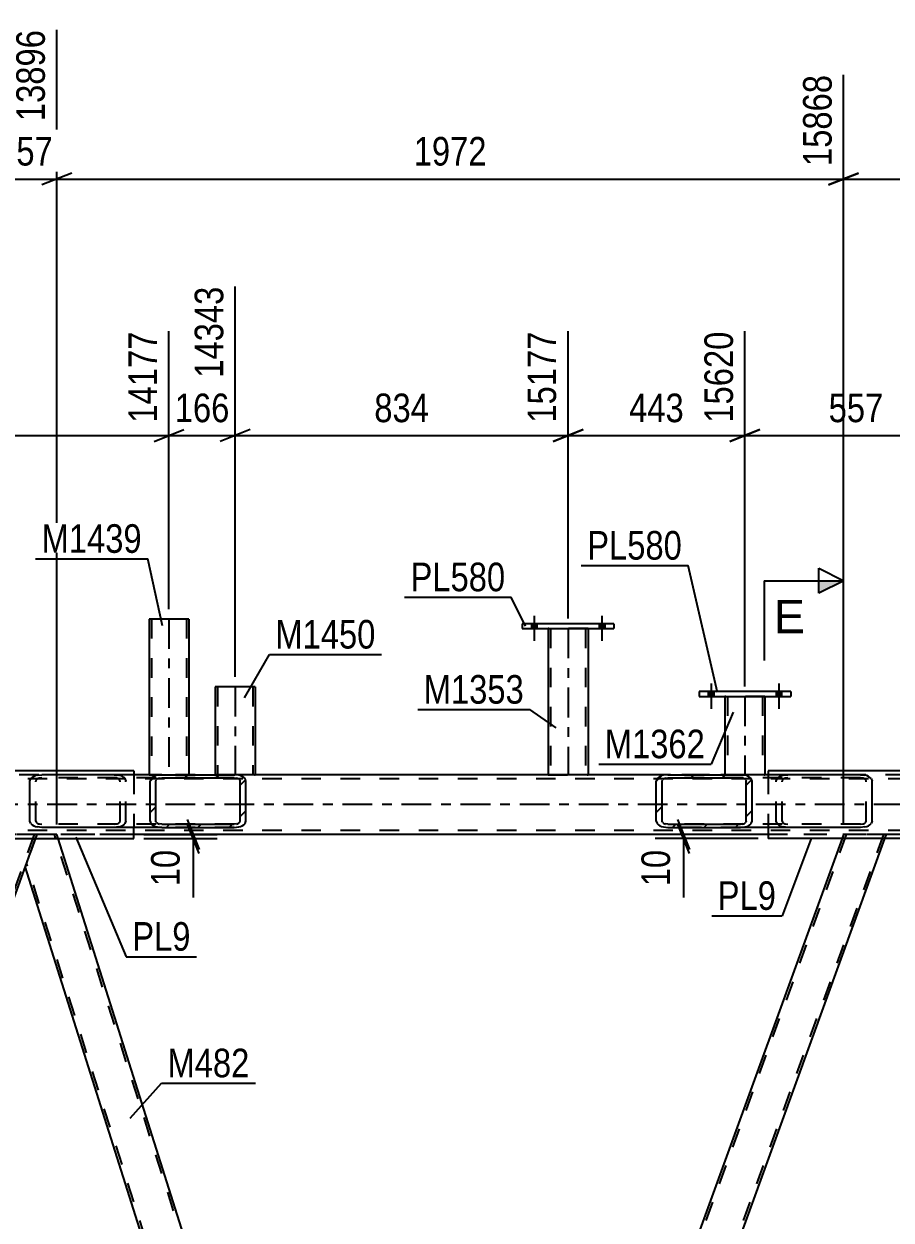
# Model space of a CAD drawing. Header units: millimetres. Extents: x -851 to 338, y -786 to 55.
# Drawn here: x -234.2 to -147.3, y -232.4 to -112.6 of the extents above; entities that cross this region are included whole.
import ezdxf

# ---------------------------------------------------------------- set-up
doc = ezdxf.new("R2010")
doc.units = ezdxf.units.MM
doc.linetypes.add('DXK_LINE_DOT2', pattern=[3.9198, 1.9599, -1.9599])
doc.linetypes.add('DXK_LINE_DOT3', pattern=[5.9187, 2.979, -0.9799, 0.9799, -0.9799])
doc.styles.add('Arial', font='ARIAL.TTF', dxfattribs={"height": 0.2})
doc.styles.add('Arial Narrow', font='ARIALN.TTF', dxfattribs={"height": 0.2})

# ---------------------------------------------------------------- blocks, each defined once
blk = doc.blocks.new('Part-232933133-59735 - 7182')
at = {"color": 2, "linetype": 'Continuous'}
for p, q in [((-163.9, -179.92), (-163.9, -187.77)), ((-159.9, -179.92), (-159.9, -187.77))]:
    blk.add_line(p, q, dxfattribs=at)
at = {"color": 7, "linetype": 'DXK_LINE_DOT2'}
for p, q in [((-159.9, -179.92), (-163.9, -179.92)), ((-163.66, -179.92), (-163.66, -187.77)), ((-160.14, -179.92), (-160.14, -187.77)), ((-163.9, -187.77), (-163.9, -187.77)), ((-163.9, -187.77), (-159.9, -187.77)), ((-159.9, -187.77), (-159.9, -187.77)), ((-159.9, -187.77), (-159.9, -187.77))]:
    blk.add_line(p, q, dxfattribs=at)
at = {"color": 7, "linetype": 'DXK_LINE_DOT3'}
blk.add_line((-161.9, -179.92), (-161.9, -187.77), dxfattribs=at)
blk = doc.blocks.new('Bolt-232933133-59770 - 7182')
at = {"linetype": 'Continuous'}
for points in [[(-182.75, -172.65), (-183.31, -172.65), (-183.31, -173.13), (-182.75, -173.13)], [(-182.75, -172.65), (-183.31, -172.65), (-183.31, -173.13), (-182.75, -173.13)], [(-175.95, -172.65), (-176.51, -172.65), (-176.51, -173.13), (-175.95, -173.13)], [(-175.95, -172.65), (-176.51, -172.65), (-176.51, -173.13), (-175.95, -173.13)]]:
    blk.add_hatch(color=1, dxfattribs=at).paths.add_polyline_path(points)
at = {"color": 1, "linetype": 'Continuous'}
for p, q in [((-183.03, -171.85), (-183.03, -174.37)), ((-183.03, -171.85), (-183.03, -174.37)), ((-176.23, -171.85), (-176.23, -174.37)), ((-176.23, -171.85), (-176.23, -174.37)), ((-183.31, -172.65), (-183.31, -173.13)), ((-183.31, -172.65), (-183.31, -173.13)), ((-182.75, -172.65), (-182.75, -173.13)), ((-182.75, -172.65), (-182.75, -173.13)), ((-176.51, -172.65), (-176.51, -173.13)), ((-176.51, -172.65), (-176.51, -173.13)), ((-175.95, -172.65), (-175.95, -173.13)), ((-175.95, -172.65), (-175.95, -173.13))]:
    blk.add_line(p, q, dxfattribs=at)
blk = doc.blocks.new('Part-232933133-7336 - 7182')
at = {"color": 2, "linetype": 'Continuous'}
for p, q in [((-244.7, -187.37), (-244.7, -187.77)), ((-223.15, -187.37), (-244.7, -187.37)), ((-223.15, -187.37), (-223.15, -187.77)), ((-244.7, -193.05), (-244.7, -194.17)), ((-223.15, -194.17), (-223.15, -193.05)), ((-244.7, -194.17), (-223.15, -194.17))]:
    blk.add_line(p, q, dxfattribs=at)
at = {"color": 7, "linetype": 'DXK_LINE_DOT2'}
for p, q in [((-244.7, -187.77), (-244.7, -193.05)), ((-223.15, -187.77), (-223.15, -193.05))]:
    blk.add_line(p, q, dxfattribs=at)
blk = doc.blocks.new('Part-232933133-7337 - 7182')
at = {"color": 2, "linetype": 'Continuous'}
for p, q in [((-159.56, -187.37), (-159.56, -187.77)), ((-138.02, -187.37), (-159.56, -187.37)), ((-138.02, -187.37), (-138.02, -194.17)), ((-159.56, -193.05), (-159.56, -194.17)), ((-138.02, -194.17), (-159.56, -194.17))]:
    blk.add_line(p, q, dxfattribs=at)
at = {"color": 7, "linetype": 'DXK_LINE_DOT2'}
blk.add_line((-159.56, -187.77), (-159.56, -193.05), dxfattribs=at)
blk = doc.blocks.new('Part-232933133-7345 - 7182')
at = {"linetype": 'Continuous'}
h = blk.add_hatch(dxfattribs=at)
h.set_pattern_fill('', scale=0.7, style=0, pattern_type=0)
h.set_pattern_definition([(45, (-221.5274, -188.4085), (-1.57154, 1.57154), [])])
h.paths.add_polyline_path([(-221.44, -188.16), (-221.53, -188.41), (-221.53, -192.41), (-221.44, -192.65), (-221.19, -192.86), (-220.81, -193), (-220.36, -193.05), (-213.08, -193.05), (-212.64, -193), (-212.26, -192.86), (-212.01, -192.65), (-211.92, -192.41), (-211.92, -188.41), (-212.01, -188.16), (-212.26, -187.96), (-212.64, -187.82), (-213.08, -187.77), (-220.36, -187.77), (-220.81, -187.82), (-221.19, -187.96)])
h.paths.add_polyline_path([(-220.59, -188.11), (-220.36, -188.09), (-213.08, -188.09), (-212.86, -188.11), (-212.67, -188.18), (-212.55, -188.29), (-212.5, -188.41), (-212.5, -192.41), (-212.55, -192.53), (-212.67, -192.63), (-212.86, -192.7), (-213.08, -192.73), (-220.36, -192.73), (-220.59, -192.7), (-220.77, -192.63), (-220.9, -192.53), (-220.95, -192.41), (-220.95, -188.41), (-220.9, -188.29), (-220.77, -188.18)])
at = {"color": 2, "linetype": 'Continuous'}
for p, q in [((-232.84, -187.82), (-232.39, -187.77)), ((-220.36, -187.77), (-232.39, -187.77)), ((-220.36, -187.77), (-220.81, -187.82)), ((-220.59, -188.11), (-220.36, -188.09)), ((-220.36, -187.77), (-213.08, -187.77)), ((-220.36, -188.09), (-213.08, -188.09)), ((-212.64, -187.82), (-213.08, -187.77)), ((-213.08, -188.09), (-212.86, -188.11)), ((-233.56, -188.41), (-233.47, -188.16)), ((-233.56, -192.41), (-233.56, -188.41)), ((-221.44, -188.16), (-221.53, -188.41)), ((-221.53, -192.41), (-221.53, -188.41)), ((-220.95, -188.41), (-220.9, -188.29)), ((-220.95, -192.41), (-220.95, -188.41)), ((-212.55, -188.29), (-212.5, -188.41)), ((-212.5, -192.41), (-212.5, -188.41)), ((-211.92, -188.41), (-212.01, -188.16)), ((-211.92, -192.41), (-211.92, -188.41)), ((-233.47, -192.65), (-233.56, -192.41)), ((-221.53, -192.41), (-221.44, -192.65)), ((-220.9, -192.53), (-220.95, -192.41)), ((-220.36, -192.73), (-220.59, -192.7)), ((-220.36, -192.73), (-213.08, -192.73)), ((-212.86, -192.7), (-213.08, -192.73)), ((-212.5, -192.41), (-212.55, -192.53)), ((-212.01, -192.65), (-211.92, -192.41)), ((-232.39, -193.05), (-232.84, -193)), ((-220.36, -193.05), (-232.39, -193.05)), ((-220.81, -193), (-220.36, -193.05)), ((-220.36, -193.05), (-213.08, -193.05)), ((-213.08, -193.05), (-212.64, -193))]:
    blk.add_line(p, q, dxfattribs=at)
at = {"color": 7, "linetype": 'DXK_LINE_DOT2'}
for p, q in [((-232.39, -188.09), (-232.62, -188.11)), ((-213.08, -188.09), (-232.39, -188.09)), ((-225.11, -187.77), (-224.67, -187.82)), ((-224.89, -188.11), (-225.11, -188.09)), ((-213.08, -187.77), (-220.36, -187.77)), ((-232.93, -188.29), (-232.98, -188.41)), ((-232.98, -192.41), (-232.98, -188.41)), ((-224.53, -188.41), (-224.58, -188.29)), ((-224.53, -192.41), (-224.53, -188.41)), ((-224.04, -188.16), (-223.95, -188.41)), ((-223.95, -192.41), (-223.95, -188.41)), ((-232.98, -192.41), (-232.93, -192.53)), ((-232.62, -192.7), (-232.39, -192.73)), ((-213.08, -192.73), (-232.39, -192.73)), ((-225.11, -192.73), (-224.89, -192.7)), ((-224.58, -192.53), (-224.53, -192.41)), ((-223.95, -192.41), (-224.04, -192.65)), ((-224.67, -193), (-225.11, -193.05)), ((-213.08, -193.05), (-220.36, -193.05))]:
    blk.add_line(p, q, dxfattribs=at)
at = {"color": 2, "linetype": 'Continuous'}
for centre, radius, start, end in [((-232.66, -188.89), 1.09, 99.5181, 138.0637), ((-220.63, -188.89), 1.09, 99.5181, 138.0637), ((-220.5, -188.65), 0.545, 99.5181, 138.0637), ((-212.95, -188.65), 0.545, 41.9361, 80.4817), ((-212.82, -188.89), 1.09, 41.9361, 80.4817), ((-232.66, -191.93), 1.09, 221.9361, 260.4817), ((-220.63, -191.93), 1.09, 221.9361, 260.4817), ((-220.5, -192.17), 0.545, 221.9361, 260.4817), ((-212.95, -192.17), 0.545, 279.5181, 318.0637), ((-212.82, -191.93), 1.09, 279.5181, 318.0637)]:
    blk.add_arc(centre, radius, start, end, dxfattribs=at)
at = {"color": 7, "linetype": 'DXK_LINE_DOT2'}
for centre, radius, start, end in [((-232.53, -188.65), 0.545, 99.5181, 138.0637), ((-224.98, -188.65), 0.545, 41.9361, 80.4817), ((-224.85, -188.89), 1.09, 41.9361, 80.4817), ((-232.53, -192.17), 0.545, 221.9361, 260.4817), ((-224.98, -192.17), 0.545, 279.5181, 318.0637), ((-224.85, -191.93), 1.09, 279.5181, 318.0637)]:
    blk.add_arc(centre, radius, start, end, dxfattribs=at)
blk = doc.blocks.new('Part-232933133-7376 - 7182')
at = {"color": 7, "linetype": 'DXK_LINE_DOT2'}
for p, q in [((-213.08, -187.77), (-254.76, -187.77)), ((-138.02, -187.77), (-169.63, -187.77)), ((-86.8, -188.17), (-786.71, -188.17)), ((-86.8, -193.37), (-786.71, -193.37)), ((-87.4, -193.77), (-670.37, -193.77)), ((-223.15, -193.77), (-244.7, -193.77)), ((-138.02, -193.77), (-159.56, -193.77))]:
    blk.add_line(p, q, dxfattribs=at)
at = {"color": 2, "linetype": 'Continuous'}
for p, q in [((-169.63, -187.77), (-213.08, -187.77)), ((-159.56, -193.77), (-223.15, -193.77))]:
    blk.add_line(p, q, dxfattribs=at)
at = {"color": 7, "linetype": 'DXK_LINE_DOT3'}
blk.add_line((-86.8, -190.77), (-786.71, -190.77), dxfattribs=at)
blk = doc.blocks.new('Part-232933133-7499 - 7182')
at = {"linetype": 'Continuous'}
h = blk.add_hatch(dxfattribs=at)
h.set_pattern_fill('', scale=0.7, style=0, pattern_type=0)
h.set_pattern_definition([(45, (-170.791, -188.4086), (-1.57154, 1.57154), [])])
h.paths.add_polyline_path([(-170.7, -188.16), (-170.79, -188.41), (-170.79, -192.41), (-170.7, -192.65), (-170.45, -192.86), (-170.07, -193), (-169.63, -193.05), (-162.35, -193.05), (-161.9, -193), (-161.52, -192.86), (-161.27, -192.65), (-161.18, -192.41), (-161.18, -188.41), (-161.27, -188.16), (-161.52, -187.96), (-161.9, -187.82), (-162.35, -187.77), (-169.63, -187.77), (-170.07, -187.82), (-170.45, -187.96)])
h.paths.add_polyline_path([(-169.85, -188.11), (-169.63, -188.09), (-162.35, -188.09), (-162.13, -188.11), (-161.94, -188.18), (-161.81, -188.29), (-161.77, -188.41), (-161.77, -192.41), (-161.81, -192.53), (-161.94, -192.63), (-162.13, -192.7), (-162.35, -192.73), (-169.63, -192.73), (-169.85, -192.7), (-170.04, -192.63), (-170.16, -192.53), (-170.21, -192.41), (-170.21, -188.41), (-170.16, -188.29), (-170.04, -188.18)])
at = {"color": 2, "linetype": 'Continuous'}
for p, q in [((-169.63, -187.77), (-170.07, -187.82)), ((-169.85, -188.11), (-169.63, -188.09)), ((-169.63, -187.77), (-162.35, -187.77)), ((-169.63, -188.09), (-162.35, -188.09)), ((-150.32, -187.77), (-162.35, -187.77)), ((-161.9, -187.82), (-162.35, -187.77)), ((-162.35, -188.09), (-162.13, -188.11)), ((-150.32, -187.77), (-149.87, -187.82)), ((-170.7, -188.16), (-170.79, -188.41)), ((-170.79, -192.41), (-170.79, -188.41)), ((-170.21, -188.41), (-170.16, -188.29)), ((-170.21, -192.41), (-170.21, -188.41)), ((-161.81, -188.29), (-161.77, -188.41)), ((-161.77, -192.41), (-161.77, -188.41)), ((-161.18, -188.41), (-161.27, -188.16)), ((-161.18, -192.41), (-161.18, -188.41)), ((-149.24, -188.16), (-149.15, -188.41)), ((-149.15, -192.41), (-149.15, -188.41)), ((-170.79, -192.41), (-170.7, -192.65)), ((-170.16, -192.53), (-170.21, -192.41)), ((-169.63, -192.73), (-169.85, -192.7)), ((-169.63, -192.73), (-162.35, -192.73)), ((-162.13, -192.7), (-162.35, -192.73)), ((-161.77, -192.41), (-161.81, -192.53)), ((-161.27, -192.65), (-161.18, -192.41)), ((-149.15, -192.41), (-149.24, -192.65)), ((-170.07, -193), (-169.63, -193.05)), ((-169.63, -193.05), (-162.35, -193.05)), ((-162.35, -193.05), (-161.9, -193)), ((-150.32, -193.05), (-162.35, -193.05)), ((-149.87, -193), (-150.32, -193.05))]:
    blk.add_line(p, q, dxfattribs=at)
at = {"color": 7, "linetype": 'DXK_LINE_DOT2'}
for p, q in [((-162.35, -187.77), (-169.63, -187.77)), ((-150.32, -188.09), (-169.63, -188.09)), ((-158.04, -187.82), (-157.6, -187.77)), ((-157.6, -188.09), (-157.82, -188.11)), ((-150.09, -188.11), (-150.32, -188.09)), ((-158.76, -188.41), (-158.67, -188.16)), ((-158.76, -192.41), (-158.76, -188.41)), ((-158.13, -188.29), (-158.18, -188.41)), ((-158.18, -192.41), (-158.18, -188.41)), ((-149.74, -188.41), (-149.78, -188.29)), ((-149.74, -192.41), (-149.74, -188.41)), ((-150.32, -192.73), (-169.63, -192.73)), ((-158.67, -192.65), (-158.76, -192.41)), ((-158.18, -192.41), (-158.13, -192.53)), ((-157.82, -192.7), (-157.6, -192.73)), ((-150.32, -192.73), (-150.09, -192.7)), ((-149.78, -192.53), (-149.74, -192.41)), ((-162.35, -193.05), (-169.63, -193.05)), ((-157.6, -193.05), (-158.04, -193))]:
    blk.add_line(p, q, dxfattribs=at)
at = {"color": 2, "linetype": 'Continuous'}
for centre, radius, start, end in [((-169.89, -188.89), 1.09, 99.5181, 138.0637), ((-169.76, -188.65), 0.545, 99.5181, 138.0637), ((-162.22, -188.65), 0.545, 41.9361, 80.4817), ((-162.08, -188.89), 1.09, 41.9361, 80.4817), ((-150.05, -188.89), 1.09, 41.9361, 80.4817), ((-169.89, -191.93), 1.09, 221.9361, 260.4817), ((-169.76, -192.17), 0.545, 221.9361, 260.4817), ((-162.22, -192.17), 0.545, 279.5181, 318.0637), ((-162.08, -191.93), 1.09, 279.5181, 318.0637), ((-150.05, -191.93), 1.09, 279.5181, 318.0637)]:
    blk.add_arc(centre, radius, start, end, dxfattribs=at)
at = {"color": 7, "linetype": 'DXK_LINE_DOT2'}
for centre, radius, start, end in [((-157.86, -188.89), 1.09, 99.5181, 138.0637), ((-157.73, -188.65), 0.545, 99.5181, 138.0637), ((-150.19, -188.65), 0.545, 41.9361, 80.4817), ((-157.86, -191.93), 1.09, 221.9361, 260.4817), ((-157.73, -192.17), 0.545, 221.9361, 260.4817), ((-150.19, -192.17), 0.545, 279.5181, 318.0637)]:
    blk.add_arc(centre, radius, start, end, dxfattribs=at)
blk = doc.blocks.new('Part-232933133-7506 - 7182')
at = {"color": 7, "linetype": 'DXK_LINE_DOT2'}
for p, q in [((-236.89, -193.77), (-280.2, -312.77)), ((-233.14, -193.77), (-276.45, -312.77)), ((-237.14, -193.77), (-237.29, -194.17)), ((-232.89, -193.77), (-237.14, -193.77)), ((-232.89, -193.77), (-234.05, -196.97)), ((-279.29, -309.56), (-280.46, -312.77)), ((-276.05, -312.37), (-276.2, -312.77)), ((-276.2, -312.77), (-280.46, -312.77))]:
    blk.add_line(p, q, dxfattribs=at)
at = {"color": 2, "linetype": 'Continuous'}
for p, q in [((-237.29, -194.17), (-279.29, -309.56)), ((-234.05, -196.97), (-276.05, -312.37))]:
    blk.add_line(p, q, dxfattribs=at)
blk = doc.blocks.new('Part-232933133-7511 - 7182')
at = {"color": 7, "linetype": 'DXK_LINE_DOT2'}
for p, q in [((-232.89, -193.77), (-233.03, -194.17)), ((-230.87, -193.77), (-232.89, -193.77)), ((-194.29, -309.93), (-231.12, -193.77)), ((-230.75, -194.17), (-230.87, -193.77)), ((-197.08, -312.77), (-233.92, -196.6)), ((-197.33, -312.77), (-197.46, -312.37)), ((-195.18, -312.37), (-195.32, -312.77)), ((-195.32, -312.77), (-197.33, -312.77))]:
    blk.add_line(p, q, dxfattribs=at)
at = {"color": 2, "linetype": 'Continuous'}
for p, q in [((-233.03, -194.17), (-234.05, -196.97)), ((-194.15, -309.56), (-230.75, -194.17)), ((-197.46, -312.37), (-234.05, -196.97)), ((-194.15, -309.56), (-195.18, -312.37))]:
    blk.add_line(p, q, dxfattribs=at)
blk = doc.blocks.new('Part-232933133-7521 - 7182')
at = {"color": 7, "linetype": 'DXK_LINE_DOT2'}
for p, q in [((-151.75, -193.77), (-195.07, -312.77)), ((-148.01, -193.77), (-191.32, -312.77)), ((-152.01, -193.77), (-152.15, -194.17)), ((-147.75, -193.77), (-152.01, -193.77)), ((-147.75, -193.77), (-147.9, -194.17)), ((-194.15, -309.56), (-195.32, -312.77)), ((-190.92, -312.37), (-191.06, -312.77)), ((-191.06, -312.77), (-195.32, -312.77))]:
    blk.add_line(p, q, dxfattribs=at)
at = {"color": 2, "linetype": 'Continuous'}
for p, q in [((-152.15, -194.17), (-194.15, -309.56)), ((-147.9, -194.17), (-190.92, -312.37))]:
    blk.add_line(p, q, dxfattribs=at)
blk = doc.blocks.new('Part-232933133-59678 - 7182')
at = {"color": 2, "linetype": 'Continuous'}
for p, q in [((-184.23, -172.65), (-184.23, -173.13)), ((-175.03, -172.65), (-184.23, -172.65)), ((-184.23, -173.13), (-175.03, -173.13)), ((-175.03, -172.65), (-175.03, -173.13))]:
    blk.add_line(p, q, dxfattribs=at)
blk = doc.blocks.new('Part-232933133-59677 - 7182')
at = {"color": 2, "linetype": 'Continuous'}
for p, q in [((-181.63, -173.13), (-181.63, -187.77)), ((-177.63, -173.13), (-177.63, -187.77))]:
    blk.add_line(p, q, dxfattribs=at)
at = {"color": 7, "linetype": 'DXK_LINE_DOT2'}
for p, q in [((-177.63, -173.13), (-181.63, -173.13)), ((-181.39, -173.13), (-181.39, -187.77)), ((-177.87, -173.13), (-177.87, -187.77)), ((-181.63, -187.77), (-181.63, -187.77)), ((-181.63, -187.77), (-177.63, -187.77)), ((-177.63, -187.77), (-177.63, -187.77)), ((-177.63, -187.77), (-177.63, -187.77))]:
    blk.add_line(p, q, dxfattribs=at)
at = {"color": 7, "linetype": 'DXK_LINE_DOT3'}
blk.add_line((-179.63, -173.13), (-179.63, -187.77), dxfattribs=at)
blk = doc.blocks.new('Part-232933133-59681 - 7182')
at = {"color": 2, "linetype": 'Continuous'}
for p, q in [((-217.63, -172.17), (-221.63, -172.17)), ((-221.63, -172.17), (-221.63, -187.77)), ((-217.63, -172.17), (-217.63, -187.77))]:
    blk.add_line(p, q, dxfattribs=at)
at = {"color": 7, "linetype": 'DXK_LINE_DOT2'}
for p, q in [((-221.39, -172.17), (-221.39, -187.77)), ((-221.39, -172.17), (-221.37, -172.17)), ((-221.37, -172.17), (-221.34, -172.17)), ((-221.34, -172.17), (-221.32, -172.17)), ((-217.87, -172.17), (-217.87, -187.77)), ((-221.63, -187.77), (-221.63, -187.77)), ((-221.63, -187.77), (-217.63, -187.77)), ((-217.63, -187.77), (-217.63, -187.77)), ((-217.63, -187.77), (-217.63, -187.77))]:
    blk.add_line(p, q, dxfattribs=at)
at = {"color": 7, "linetype": 'DXK_LINE_DOT3'}
blk.add_line((-219.63, -172.17), (-219.63, -187.77), dxfattribs=at)
blk = doc.blocks.new('Part-232933133-59734 - 7182')
at = {"color": 2, "linetype": 'Continuous'}
for p, q in [((-210.99, -178.97), (-214.99, -178.97)), ((-214.99, -178.97), (-214.99, -187.77)), ((-210.99, -178.97), (-210.99, -187.77))]:
    blk.add_line(p, q, dxfattribs=at)
at = {"color": 7, "linetype": 'DXK_LINE_DOT2'}
for p, q in [((-214.75, -178.97), (-214.75, -187.77)), ((-214.75, -178.97), (-214.73, -178.97)), ((-214.73, -178.97), (-214.69, -178.97)), ((-214.69, -178.97), (-214.67, -178.97)), ((-211.23, -178.97), (-211.23, -187.77)), ((-214.99, -187.77), (-214.99, -187.77)), ((-214.99, -187.77), (-210.99, -187.77)), ((-210.99, -187.77), (-210.99, -187.77)), ((-210.99, -187.77), (-210.99, -187.77))]:
    blk.add_line(p, q, dxfattribs=at)
at = {"color": 7, "linetype": 'DXK_LINE_DOT3'}
blk.add_line((-212.99, -178.97), (-212.99, -187.77), dxfattribs=at)
blk = doc.blocks.new('Part-232933133-59736 - 7182')
at = {"color": 2, "linetype": 'Continuous'}
for p, q in [((-166.5, -179.44), (-166.5, -179.92)), ((-157.3, -179.44), (-166.5, -179.44)), ((-157.3, -179.44), (-157.3, -179.92)), ((-166.5, -179.92), (-157.3, -179.92))]:
    blk.add_line(p, q, dxfattribs=at)
blk = doc.blocks.new('Bolt-232933133-59796 - 7182')
at = {"linetype": 'Continuous'}
for points in [[(-165.02, -179.44), (-165.58, -179.44), (-165.58, -179.92), (-165.02, -179.92)], [(-165.02, -179.44), (-165.58, -179.44), (-165.58, -179.92), (-165.02, -179.92)], [(-158.22, -179.44), (-158.78, -179.44), (-158.78, -179.92), (-158.22, -179.92)], [(-158.22, -179.44), (-158.78, -179.44), (-158.78, -179.92), (-158.22, -179.92)]]:
    blk.add_hatch(color=1, dxfattribs=at).paths.add_polyline_path(points)
at = {"color": 1, "linetype": 'Continuous'}
for p, q in [((-165.58, -179.44), (-165.58, -179.92)), ((-165.58, -179.44), (-165.58, -179.92)), ((-165.3, -178.64), (-165.3, -181.16)), ((-165.3, -178.64), (-165.3, -181.16)), ((-165.02, -179.44), (-165.02, -179.92)), ((-165.02, -179.44), (-165.02, -179.92)), ((-158.78, -179.44), (-158.78, -179.92)), ((-158.78, -179.44), (-158.78, -179.92)), ((-158.5, -178.64), (-158.5, -181.16)), ((-158.5, -178.64), (-158.5, -181.16)), ((-158.22, -179.44), (-158.22, -179.92)), ((-158.22, -179.44), (-158.22, -179.92))]:
    blk.add_line(p, q, dxfattribs=at)
blk = doc.blocks.new('StraightDimension-232933133-70859 - 7182')
at = {"color": 7, "linetype": 'Continuous'}
for p, q in [((-179.63, -172.13), (-179.63, -143.35)), ((-161.9, -178.92), (-161.9, -143.35)), ((-178.13, -153.2), (-181.13, -154.4)), ((-163.4, -154.4), (-160.4, -153.2)), ((-179.63, -153.8), (-161.9, -153.8))]:
    blk.add_line(p, q, dxfattribs=at)
at = {"color": 0}
blk.add_wipeout([(-167.43, -153.05), (-167.43, -148.85), (-174.11, -148.85), (-174.11, -153.05)], dxfattribs=at)
at = {"color": 3, "style": 'Arial Narrow'}
blk.add_text('443', height=2.863, dxfattribs=at).set_placement((-173.51, -152.45))
at = {"color": 0, "linetype": 'Continuous'}
blk.add_wipeout([(-162.5, -142.75), (-166.7, -142.75), (-166.7, -153.1), (-162.5, -153.1)], dxfattribs=at)
at = {"color": 3, "linetype": 'Continuous', "style": 'Arial Narrow'}
blk.add_text('15620', height=2.863, rotation=90.0002, dxfattribs=at).set_placement((-163.1, -152.5))
blk = doc.blocks.new('StraightDimension-232933133-72140 - 7182')
at = {"color": 7, "linetype": 'Continuous'}
for p, q in [((-217.81, -192.27), (-216.61, -195.27)), ((-216.61, -195.67), (-217.81, -192.67)), ((-222.15, -193.77), (-214.81, -193.77)), ((-217.21, -194.17), (-217.21, -193.77)), ((-222.15, -194.17), (-214.81, -194.17)), ((-217.21, -194.17), (-217.21, -200.07)), ((-217.21, -194.17), (-217.21, -200.07))]:
    blk.add_line(p, q, dxfattribs=at)
at = {"color": 0}
blk.add_wipeout([(-217.96, -194.69), (-222.16, -194.69), (-222.16, -199.55), (-217.96, -199.55)], dxfattribs=at)
at = {"color": 3, "style": 'Arial Narrow'}
blk.add_text('10', height=2.863, rotation=90.0002, dxfattribs=at).set_placement((-218.56, -198.95))
blk = doc.blocks.new('StraightDimension-232933133-52900 - 7182')
at = {"color": 7, "linetype": 'Continuous'}
for p, q in [((-152.01, -192.77), (-152.01, -117.65)), ((-86.8, -186.77), (-86.8, -117.65)), ((-150.51, -127.49), (-153.51, -128.69)), ((-152.01, -128.09), (-86.8, -128.09)), ((-88.3, -128.69), (-85.3, -127.49))]:
    blk.add_line(p, q, dxfattribs=at)
at = {"color": 0}
blk.add_wipeout([(-115.15, -127.34), (-115.15, -123.14), (-123.66, -123.14), (-123.66, -127.34)], dxfattribs=at)
at = {"color": 3, "style": 'Arial Narrow'}
blk.add_text('1630', height=2.863, dxfattribs=at).set_placement((-123.06, -126.74))
at = {"color": 0, "linetype": 'Continuous'}
blk.add_wipeout([(-87.4, -117.05), (-91.6, -117.05), (-91.6, -127.39), (-87.4, -127.39)], dxfattribs=at)
at = {"color": 3, "linetype": 'Continuous', "style": 'Arial Narrow'}
blk.add_text('17498', height=2.863, rotation=90.0002, dxfattribs=at).set_placement((-88, -126.79))
blk = doc.blocks.new('StraightDimension-232933133-70858 - 7182')
at = {"color": 7, "linetype": 'Continuous'}
for p, q in [((-161.9, -178.92), (-161.9, -143.35)), ((-139.63, -172.13), (-139.63, -143.35)), ((-160.4, -153.2), (-163.4, -154.4)), ((-141.13, -154.4), (-138.13, -153.2)), ((-161.9, -153.8), (-139.63, -153.8))]:
    blk.add_line(p, q, dxfattribs=at)
at = {"color": 0}
blk.add_wipeout([(-147.43, -153.05), (-147.43, -148.85), (-154.11, -148.85), (-154.11, -153.05)], dxfattribs=at)
at = {"color": 3, "style": 'Arial Narrow'}
blk.add_text('557', height=2.863, dxfattribs=at).set_placement((-153.51, -152.45))
at = {"color": 0, "linetype": 'Continuous'}
blk.add_wipeout([(-140.23, -142.75), (-144.43, -142.75), (-144.43, -153.1), (-140.23, -153.1)], dxfattribs=at)
at = {"color": 3, "linetype": 'Continuous', "style": 'Arial Narrow'}
blk.add_text('16177', height=2.863, rotation=90.0002, dxfattribs=at).set_placement((-140.83, -152.5))
blk = doc.blocks.new('StraightDimension-232933133-70861 - 7182')
at = {"color": 7, "linetype": 'Continuous'}
for p, q in [((-212.99, -177.97), (-212.99, -138.85)), ((-219.63, -171.17), (-219.63, -143.35)), ((-221.13, -154.4), (-218.13, -153.2)), ((-211.49, -153.2), (-214.49, -154.4)), ((-219.63, -153.8), (-212.99, -153.8))]:
    blk.add_line(p, q, dxfattribs=at)
at = {"color": 0}
blk.add_wipeout([(-212.97, -153.05), (-212.97, -148.85), (-219.65, -148.85), (-219.65, -153.05)], dxfattribs=at)
at = {"color": 3, "style": 'Arial Narrow'}
blk.add_text('166', height=2.863, dxfattribs=at).set_placement((-219.05, -152.45))
at = {"color": 0, "linetype": 'Continuous'}
blk.add_wipeout([(-213.59, -138.25), (-217.79, -138.25), (-217.79, -148.6), (-213.59, -148.6)], dxfattribs=at)
at = {"color": 3, "linetype": 'Continuous', "style": 'Arial Narrow'}
blk.add_text('14343', height=2.863, rotation=90.0002, dxfattribs=at).set_placement((-214.19, -148))
blk = doc.blocks.new('StraightDimension-232933133-72153 - 7182')
at = {"color": 7, "linetype": 'Continuous'}
for p, q in [((-168.66, -192.27), (-167.46, -195.27)), ((-167.46, -195.67), (-168.66, -192.67)), ((-160.56, -193.77), (-170.91, -193.77)), ((-168.06, -194.17), (-168.06, -193.77)), ((-160.56, -194.17), (-170.91, -194.17)), ((-168.06, -194.17), (-168.06, -200.07)), ((-168.06, -194.17), (-168.06, -200.07))]:
    blk.add_line(p, q, dxfattribs=at)
at = {"color": 0}
blk.add_wipeout([(-168.81, -194.69), (-173.01, -194.69), (-173.01, -199.55), (-168.81, -199.55)], dxfattribs=at)
at = {"color": 3, "style": 'Arial Narrow'}
blk.add_text('10', height=2.863, rotation=90.0002, dxfattribs=at).set_placement((-169.41, -198.95))
blk = doc.blocks.new('StraightDimension-232933133-52901 - 7182')
at = {"color": 7, "linetype": 'Continuous'}
for p, q in [((-230.87, -192.77), (-230.87, -113.15)), ((-152.01, -192.77), (-152.01, -117.65)), ((-229.37, -127.49), (-232.37, -128.69)), ((-230.87, -128.09), (-152.01, -128.09)), ((-153.51, -128.69), (-150.51, -127.49))]:
    blk.add_line(p, q, dxfattribs=at)
at = {"color": 0}
blk.add_wipeout([(-187.18, -127.34), (-187.18, -123.14), (-195.7, -123.14), (-195.7, -127.34)], dxfattribs=at)
at = {"color": 3, "style": 'Arial Narrow'}
blk.add_text('1972', height=2.863, dxfattribs=at).set_placement((-195.1, -126.74))
at = {"color": 0, "linetype": 'Continuous'}
blk.add_wipeout([(-152.61, -117.05), (-156.81, -117.05), (-156.81, -127.39), (-152.61, -127.39)], dxfattribs=at)
at = {"color": 3, "linetype": 'Continuous', "style": 'Arial Narrow'}
blk.add_text('15868', height=2.863, rotation=90.0002, dxfattribs=at).set_placement((-153.21, -126.79))
blk = doc.blocks.new('StraightDimension-232933133-52902 - 7182')
at = {"color": 7, "linetype": 'Continuous'}
for p, q in [((-230.87, -192.77), (-230.87, -113.15)), ((-237.14, -192.77), (-237.14, -117.65)), ((-238.64, -128.69), (-235.64, -127.49)), ((-237.14, -128.09), (-230.87, -128.09)), ((-229.37, -127.49), (-232.37, -128.69))]:
    blk.add_line(p, q, dxfattribs=at)
at = {"color": 0}
blk.add_wipeout([(-230.67, -127.34), (-230.67, -123.14), (-237.35, -123.14), (-237.35, -127.34)], dxfattribs=at)
at = {"color": 3, "style": 'Arial Narrow'}
blk.add_text('157', height=2.863, dxfattribs=at).set_placement((-236.75, -126.74))
at = {"color": 0, "linetype": 'Continuous'}
blk.add_wipeout([(-231.47, -112.55), (-235.67, -112.55), (-235.67, -122.89), (-231.47, -122.89)], dxfattribs=at)
at = {"color": 3, "linetype": 'Continuous', "style": 'Arial Narrow'}
blk.add_text('13896', height=2.863, rotation=90.0002, dxfattribs=at).set_placement((-232.07, -122.29))
blk = doc.blocks.new('StraightDimension-232933133-70860 - 7182')
at = {"color": 7, "linetype": 'Continuous'}
for p, q in [((-212.99, -177.97), (-212.99, -138.85)), ((-179.63, -172.13), (-179.63, -143.35)), ((-211.49, -153.2), (-214.49, -154.4)), ((-181.13, -154.4), (-178.13, -153.2)), ((-212.99, -153.8), (-179.63, -153.8))]:
    blk.add_line(p, q, dxfattribs=at)
at = {"color": 0}
blk.add_wipeout([(-192.97, -153.05), (-192.97, -148.85), (-199.65, -148.85), (-199.65, -153.05)], dxfattribs=at)
at = {"color": 3, "style": 'Arial Narrow'}
blk.add_text('834', height=2.863, dxfattribs=at).set_placement((-199.05, -152.45))
at = {"color": 0, "linetype": 'Continuous'}
blk.add_wipeout([(-180.23, -142.75), (-184.43, -142.75), (-184.43, -153.1), (-180.23, -153.1)], dxfattribs=at)
at = {"color": 3, "linetype": 'Continuous', "style": 'Arial Narrow'}
blk.add_text('15177', height=2.863, rotation=90.0002, dxfattribs=at).set_placement((-180.83, -152.5))
blk = doc.blocks.new('StraightDimension-232933133-70862 - 7182')
at = {"color": 7, "linetype": 'Continuous'}
for p, q in [((-259.63, -171.17), (-259.63, -138.85)), ((-219.63, -171.17), (-219.63, -143.35)), ((-258.13, -153.2), (-261.13, -154.4)), ((-221.13, -154.4), (-218.13, -153.2)), ((-259.63, -153.8), (-219.63, -153.8))]:
    blk.add_line(p, q, dxfattribs=at)
at = {"color": 0}
blk.add_wipeout([(-235.38, -153.05), (-235.38, -148.85), (-243.89, -148.85), (-243.89, -153.05)], dxfattribs=at)
at = {"color": 3, "style": 'Arial Narrow'}
blk.add_text('1000', height=2.863, dxfattribs=at).set_placement((-243.29, -152.45))
at = {"color": 0, "linetype": 'Continuous'}
blk.add_wipeout([(-220.23, -142.75), (-224.43, -142.75), (-224.43, -153.1), (-220.23, -153.1)], dxfattribs=at)
at = {"color": 3, "linetype": 'Continuous', "style": 'Arial Narrow'}
blk.add_text('14177', height=2.863, rotation=90.0002, dxfattribs=at).set_placement((-220.83, -152.5))
blk = doc.blocks.new('Mark-232933133-71810 - 7182')
at = {"color": 30, "linetype": 'Continuous'}
for p in [(-196.02, -169.99), (-183.89, -172.9)]:
    blk.add_line(p, (-185.32, -169.99), dxfattribs=at)
at = {"color": 0}
blk.add_wipeout([(-185.92, -169.39), (-185.92, -166.39), (-195.42, -166.39), (-195.42, -169.39)], dxfattribs=at)
blk.add_wipeout([(-185.92, -169.39), (-185.92, -166.39), (-195.42, -166.39), (-195.42, -169.39)], dxfattribs=at)
at = {"color": 3, "style": 'Arial Narrow'}
blk.add_text('PL580', height=2.863, dxfattribs=at).set_placement((-195.42, -169.39))
blk = doc.blocks.new('Mark-232933133-7507 - 7182')
at = {"color": 30, "linetype": 'Continuous'}
for p, q in [((-223.53, -222.19), (-220.38, -218.68)), ((-220.38, -218.68), (-210.96, -218.68))]:
    blk.add_line(p, q, dxfattribs=at)
at = {"color": 0}
blk.add_wipeout([(-211.56, -218.08), (-211.56, -215.08), (-219.78, -215.08), (-219.78, -218.08)], dxfattribs=at)
blk.add_wipeout([(-211.56, -218.08), (-211.56, -215.08), (-219.78, -215.08), (-219.78, -218.08)], dxfattribs=at)
at = {"color": 3, "style": 'Arial Narrow'}
blk.add_text('M482', height=2.863, dxfattribs=at).set_placement((-219.78, -218.08))
blk = doc.blocks.new('SectionMark-232933133-41848 - 7182')
at = {"linetype": 'Continuous'}
blk.add_hatch(color=6, dxfattribs=at).paths.add_polyline_path([(-154.49, -169.59), (-154.49, -168.34), (-151.99, -168.34)])
at = {"color": 6, "linetype": 'Continuous'}
for p, q in [((-154.49, -169.59), (-154.49, -167.09)), ((-154.49, -167.09), (-151.99, -168.34)), ((-159.99, -168.34), (-159.99, -176.34)), ((-159.99, -168.34), (-151.99, -168.34)), ((-151.99, -168.34), (-154.49, -169.59))]:
    blk.add_line(p, q, dxfattribs=at)
at = {"color": 0, "linetype": 'Continuous'}
blk.add_wipeout([(-155.88, -173.59), (-155.88, -170.09), (-158.99, -170.09), (-158.99, -173.59)], dxfattribs=at)
at = {"color": 3, "linetype": 'Continuous', "style": 'Arial'}
blk.add_text('E', height=3.34, dxfattribs=at).set_placement((-158.99, -173.59))
blk = doc.blocks.new('Mark-232933133-71816 - 7182')
at = {"color": 30, "linetype": 'Continuous'}
for p in [(-178.31, -166.82), (-164.65, -179.55)]:
    blk.add_line(p, (-167.6, -166.82), dxfattribs=at)
at = {"color": 0}
blk.add_wipeout([(-168.2, -166.22), (-168.2, -163.22), (-177.71, -163.22), (-177.71, -166.22)], dxfattribs=at)
blk.add_wipeout([(-168.2, -166.22), (-168.2, -163.22), (-177.71, -163.22), (-177.71, -166.22)], dxfattribs=at)
at = {"color": 3, "style": 'Arial Narrow'}
blk.add_text('PL580', height=2.863, dxfattribs=at).set_placement((-177.71, -166.22))
blk = doc.blocks.new('Mark-232933133-72154 - 7182')
at = {"color": 30, "linetype": 'Continuous'}
for p in [(-155.25, -194.17), (-165.23, -201.91)]:
    blk.add_line(p, (-158.18, -201.91), dxfattribs=at)
at = {"color": 0}
blk.add_wipeout([(-158.78, -201.31), (-158.78, -198.31), (-164.63, -198.31), (-164.63, -201.31)], dxfattribs=at)
blk.add_wipeout([(-158.78, -201.31), (-158.78, -198.31), (-164.63, -198.31), (-164.63, -201.31)], dxfattribs=at)
at = {"color": 3, "style": 'Arial Narrow'}
blk.add_text('PL9', height=2.863, dxfattribs=at).set_placement((-164.63, -201.31))
blk = doc.blocks.new('Mark-232933133-71794 - 7182')
at = {"color": 30, "linetype": 'Continuous'}
for p in [(-233, -166.14), (-220.29, -172.85)]:
    blk.add_line(p, (-221.74, -166.14), dxfattribs=at)
at = {"color": 0}
blk.add_wipeout([(-222.34, -165.54), (-222.34, -162.54), (-232.4, -162.54), (-232.4, -165.54)], dxfattribs=at)
blk.add_wipeout([(-222.34, -165.54), (-222.34, -162.54), (-232.4, -162.54), (-232.4, -165.54)], dxfattribs=at)
at = {"color": 3, "style": 'Arial Narrow'}
blk.add_text('M1439', height=2.863, dxfattribs=at).set_placement((-232.4, -165.54))
blk = doc.blocks.new('Mark-232933133-71797 - 7182')
at = {"color": 30, "linetype": 'Continuous'}
for p, q in [((-212.07, -180.06), (-209.57, -175.73)), ((-209.57, -175.73), (-198.32, -175.73))]:
    blk.add_line(p, q, dxfattribs=at)
at = {"color": 0}
blk.add_wipeout([(-198.92, -175.13), (-198.92, -172.13), (-208.97, -172.13), (-208.97, -175.13)], dxfattribs=at)
blk.add_wipeout([(-198.92, -175.13), (-198.92, -172.13), (-208.97, -172.13), (-208.97, -175.13)], dxfattribs=at)
at = {"color": 3, "style": 'Arial Narrow'}
blk.add_text('M1450', height=2.863, dxfattribs=at).set_placement((-208.97, -175.13))
blk = doc.blocks.new('Mark-232933133-71807 - 7182')
at = {"color": 30, "linetype": 'Continuous'}
for p in [(-194.7, -181.25), (-180.82, -183.07)]:
    blk.add_line(p, (-183.45, -181.25), dxfattribs=at)
at = {"color": 0}
blk.add_wipeout([(-184.05, -180.65), (-184.05, -177.65), (-194.1, -177.65), (-194.1, -180.65)], dxfattribs=at)
blk.add_wipeout([(-184.05, -180.65), (-184.05, -177.65), (-194.1, -177.65), (-194.1, -180.65)], dxfattribs=at)
at = {"color": 3, "style": 'Arial Narrow'}
blk.add_text('M1353', height=2.863, dxfattribs=at).set_placement((-194.1, -180.65))
blk = doc.blocks.new('Mark-232933133-71813 - 7182')
at = {"color": 30, "linetype": 'Continuous'}
for p in [(-163.09, -181.51), (-176.55, -186.72)]:
    blk.add_line(p, (-165.3, -186.72), dxfattribs=at)
at = {"color": 0}
blk.add_wipeout([(-165.9, -186.12), (-165.9, -183.12), (-175.95, -183.12), (-175.95, -186.12)], dxfattribs=at)
blk.add_wipeout([(-165.9, -186.12), (-165.9, -183.12), (-175.95, -183.12), (-175.95, -186.12)], dxfattribs=at)
at = {"color": 3, "style": 'Arial Narrow'}
blk.add_text('M1362', height=2.863, dxfattribs=at).set_placement((-175.95, -186.12))
blk = doc.blocks.new('Mark-232933133-72141 - 7182')
at = {"color": 30, "linetype": 'Continuous'}
for p, q in [((-228.98, -194.02), (-223.91, -206)), ((-223.91, -206), (-216.86, -206))]:
    blk.add_line(p, q, dxfattribs=at)
at = {"color": 0}
blk.add_wipeout([(-217.46, -205.4), (-217.46, -202.4), (-223.31, -202.4), (-223.31, -205.4)], dxfattribs=at)
blk.add_wipeout([(-217.46, -205.4), (-217.46, -202.4), (-223.31, -202.4), (-223.31, -205.4)], dxfattribs=at)
at = {"color": 3, "style": 'Arial Narrow'}
blk.add_text('PL9', height=2.863, dxfattribs=at).set_placement((-223.31, -205.4))

msp = doc.modelspace()

# ---------------------------------------------------------------- block references
for name in ['Part-232933133-59681 - 7182', 'Bolt-232933133-59770 - 7182', 'Part-232933133-59678 - 7182', 'Part-232933133-59677 - 7182', 'Part-232933133-59734 - 7182', 'Part-232933133-59736 - 7182', 'Bolt-232933133-59796 - 7182', 'Part-232933133-59735 - 7182', 'Part-232933133-7376 - 7182', 'Part-232933133-7336 - 7182', 'Part-232933133-7345 - 7182', 'Part-232933133-7499 - 7182', 'Part-232933133-7337 - 7182', 'Part-232933133-7506 - 7182', 'Part-232933133-7511 - 7182', 'Part-232933133-7521 - 7182']:
    msp.add_blockref(name, (0, 0))

# ---------------------------------------------------------------- next in the draw order: block references
for name in ['StraightDimension-232933133-52900 - 7182', 'StraightDimension-232933133-70861 - 7182', 'StraightDimension-232933133-70859 - 7182', 'StraightDimension-232933133-72140 - 7182', 'StraightDimension-232933133-72153 - 7182', 'Mark-232933133-7507 - 7182']:
    msp.add_blockref(name, (0, 0))

# ---------------------------------------------------------------- next in the draw order: block references
for name in ['StraightDimension-232933133-70858 - 7182', 'Mark-232933133-72141 - 7182']:
    msp.add_blockref(name, (0, 0))

# ---------------------------------------------------------------- next in the draw order: block references
msp.add_blockref('StraightDimension-232933133-52901 - 7182', (0, 0))

# ---------------------------------------------------------------- next in the draw order: block references
for name in ['StraightDimension-232933133-52902 - 7182', 'StraightDimension-232933133-70860 - 7182', 'SectionMark-232933133-41848 - 7182', 'Mark-232933133-71813 - 7182']:
    msp.add_blockref(name, (0, 0))

# ---------------------------------------------------------------- next in the draw order: block references
for name in ['StraightDimension-232933133-70862 - 7182', 'Mark-232933133-71816 - 7182', 'Mark-232933133-71810 - 7182', 'Mark-232933133-71797 - 7182', 'Mark-232933133-71807 - 7182', 'Mark-232933133-72154 - 7182']:
    msp.add_blockref(name, (0, 0))

# ---------------------------------------------------------------- next in the draw order: block references
msp.add_blockref('Mark-232933133-71794 - 7182', (0, 0))

doc.saveas('drawing.dxf')
